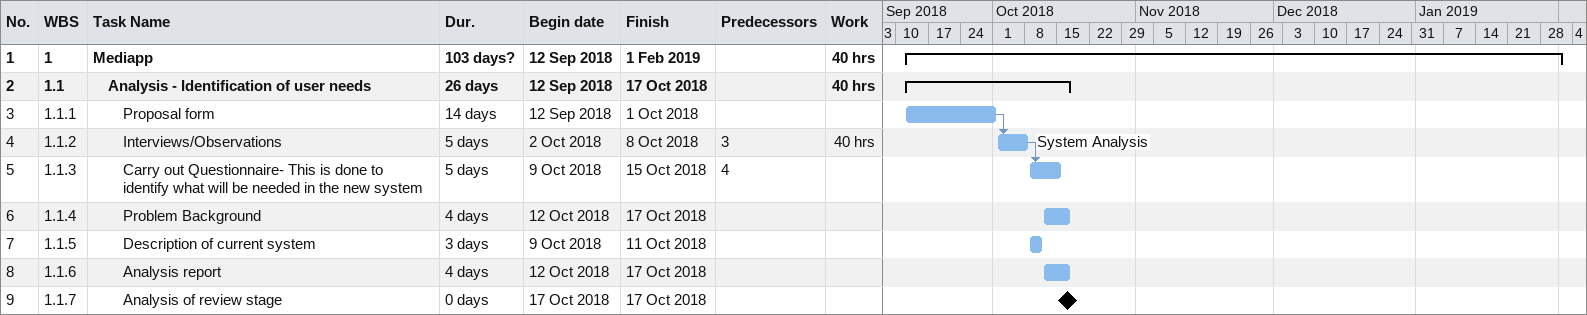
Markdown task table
| ID | WBS | Task | Duration | Start | Finish | Predecessors | Resources | Work (h) |
|---|---|---|---|---|---|---|---|---|
| 1 | 1 | **Mediapp** | 103d? | 2018-09-12 | 2019-02-01 |  |  | 40 |
| 2 | 1.1 | **Analysis - Identification of user needs** | 26d | 2018-09-12 | 2018-10-17 |  |  | 40 |
| 3 | 1.1.1 | Proposal form | 14d | 2018-09-12 | 2018-10-01 |  |  |  |
| 4 | 1.1.2 | Interviews/Observations | 5d | 2018-10-02 | 2018-10-08 | 3 | System Analysis | 40 |
| 5 | 1.1.3 | Carry out Questionnaire- This is done to identify what will be needed in the new system | 5d | 2018-10-09 | 2018-10-15 | 4 |  |  |
| 6 | 1.1.4 | Problem Background | 4d | 2018-10-12 | 2018-10-17 |  |  |  |
| 7 | 1.1.5 | Description of current system | 3d | 2018-10-09 | 2018-10-11 |  |  |  |
| 8 | 1.1.6 | Analysis report | 4d | 2018-10-12 | 2018-10-17 |  |  |  |
| 9 | 1.1.7 | Analysis of review stage | 0d | 2018-10-17 | 2018-10-17 |  |  |  |
